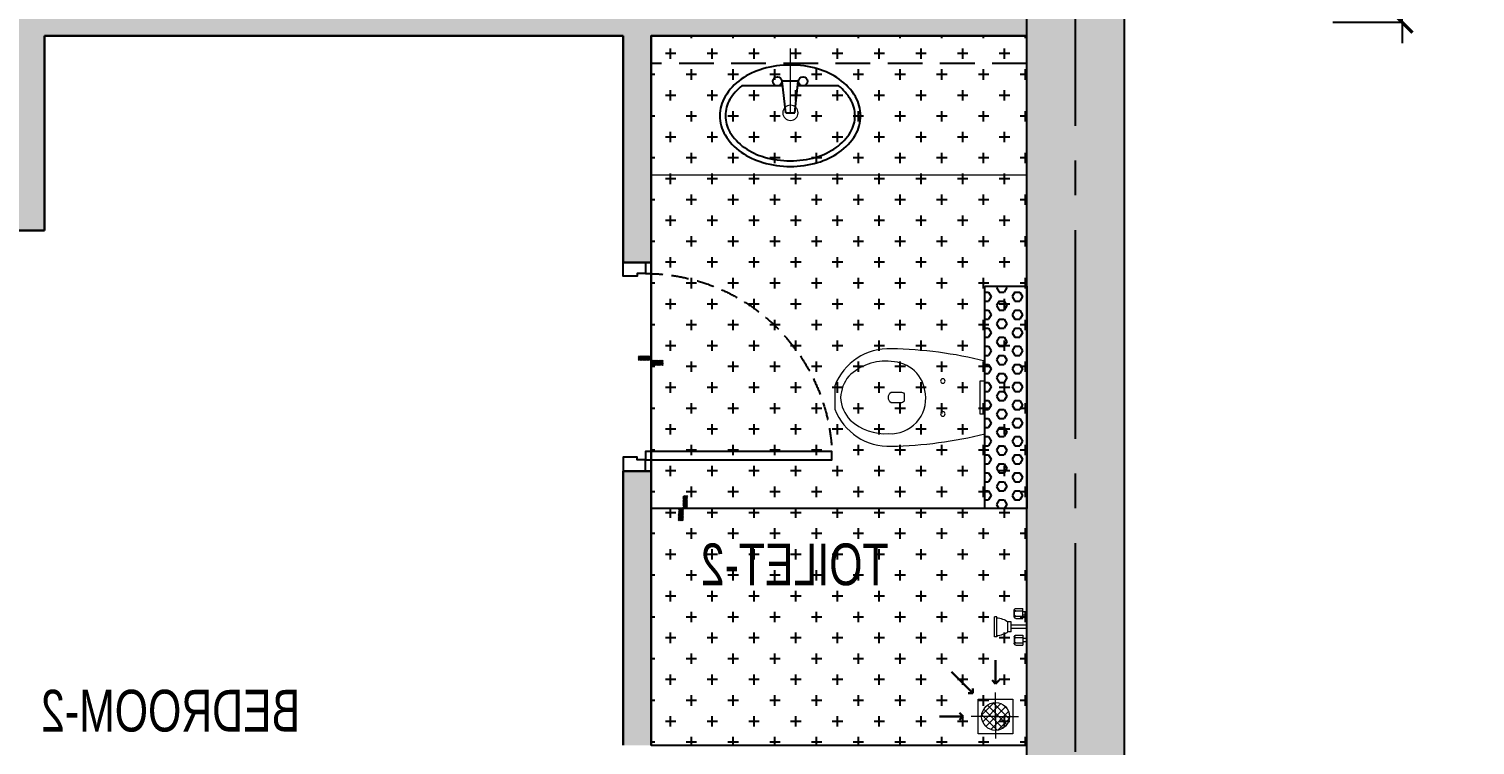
# Model space of a CAD drawing. Header units: millimetres. Extents: x 1181448 to 1317632, y -5734806 to -5633961.
# Drawn here: x 1223776 to 1228973, y -5717398 to -5714824 of the extents above; entities that cross this region are included whole.
import ezdxf

# ---------------------------------------------------------------- set-up
doc = ezdxf.new("R2010")
doc.units = ezdxf.units.MM
doc.header["$LTSCALE"] = 1000
doc.header["$MEASUREMENT"] = 0
for name, pattern in [('3BHK-A$1$( Hidden )', [0.375, 0.25, -0.125]), ('3BHK-A$1$AUDIT_D_120904163729-0', [0]), ('3BHK-A$1$HIDDEN', [0.375, 0.25, -0.125]), ('AUDIT_D_120904163729-0', [0]), ('T8(T9 IS SIMILAR) - TYPICAL FLOOR ELEVATION$1$AUDIT_D_120904163729-0', [0]), ('T8(T9 IS SIMILAR) - TYPICAL FLOOR ELEVATION$1$HIDDEN', [0.375, 0.25, -0.125]), ('T8_REFUGE COLUMNS$0$CENTER2', [1.125, 0.75, -0.125, 0.125, -0.125])]:
    doc.linetypes.add(name, pattern=pattern)
doc.layers.get('0').update_dxf_attribs({"linetype": 'AUDIT_D_120904163729-0'})
for name, color, linetype in [('3BHK-A$0$$1$LEDGE WALL', 5, 'Continuous'), ('3BHK-A$0$A-DOOR-FULL', 2, 'Continuous'), ('3BHK-A$0$A-SANITARY', 2, 'Continuous'), ('3BHK-A$0$a-tile drop', 3, 'Continuous'), ('3BHK-A$0$APT PLANS-typ$0$TILEDROP', 3, 'Continuous'), ('3BHK-A$0$ELEV.', 5, 'Continuous'), ('3BHK-A$0$LEDGE WALL', 5, 'Continuous'), ('3BHK-A$1$A-HATCH -160', 251, '3BHK-A$1$AUDIT_D_120904163729-0'), ('3BHK-A$1$A-TOI SUNK 50MM', 8, 'Continuous'), ('A_dim', 1, 'Continuous'), ('T8(T9 IS SIMILAR) - REFUGE FLOOR$1$A_rail', 253, 'Continuous'), ('T8(T9 IS SIMILAR) - TYPICAL FLOOR ELEVATION$0$A-DIM', 1, 'T8(T9 IS SIMILAR) - TYPICAL FLOOR ELEVATION$1$AUDIT_D_120904163729-0'), ('T8_REFUGE COLUMNS$0$A-CENTERLINE', 193, 'T8_REFUGE COLUMNS$0$CENTER2'), ('T8_REFUGE COLUMNS$1$A-RCC COLS', 3, 'Continuous')]:
    doc.layers.add(name, color=color, linetype=linetype)
for name, color, linetype, lineweight in [('3BHK-A$0$a-Text', 4, 'Continuous', 0), ('3BHK-A$1$a-TOI-fixtures', 251, 'Continuous', 0), ('3BHK-A$1$A-WALL- 160', 6, 'Continuous', 30), ('3BHK-A$1$Ventilator', 5, 'Continuous', 0), ('T8(T9 IS SIMILAR) - REFUGE FLOOR$0$D&W', 8, 'Continuous', 25)]:
    doc.layers.add(name, color=color, linetype=linetype, lineweight=lineweight)
doc.layers.add('T8_REFUGE COLUMNS$0$COL-HATCH', color=7, linetype='Continuous', lineweight=25, true_color=0xa3a3a3)
doc.styles.add('3BHK-A$0$ARIAL ARROW', font='swisscl.ttf')
doc.styles.add('3BHK-A$0$Romans 1', font='romans.shx', dxfattribs={"height": 100})
doc.styles.add('T8(T9 IS SIMILAR) - TYPICAL FLOOR ELEVATION$0$Romans 1', font='romans.shx', dxfattribs={"height": 100})
doc.dimstyles.new('3BHK-A$0$ALPINE S', dxfattribs={"dimscale": 0, "dimtxt": 100, "dimasz": 75, "dimexe": 0, "dimexo": 0, "dimgap": 75, "dimtad": 1, "dimdec": 0, "dimzin": 0, "dimdsep": 46, "dimtxsty": '3BHK-A$0$Romans 1', "dimblk": '3BHK-A$0$_ArchTick', "dimcen": 0.09, "dimclrd": 256, "dimclre": 256, "dimclrt": 7, "dimadec": 0, "dimazin": 0, "dimtfac": 1, "dimtdec": 0, "dimtofl": 0, "dimtmove": 1, "dimatfit": 0, "dimldrblk": '3BHK-A$0$_Open90', "dimfxl": 1, "dimtolj": 1, "dimtzin": 0, "dimarcsym": 0})
doc.dimstyles.new('T8(T9 IS SIMILAR) - TYPICAL FLOOR ELEVATION$0$ALPINE S', dxfattribs={"dimscale": 0, "dimtxt": 100, "dimasz": 75, "dimexe": 0, "dimexo": 0, "dimgap": 75, "dimtad": 1, "dimdec": 0, "dimzin": 0, "dimdsep": 46, "dimtxsty": 'T8(T9 IS SIMILAR) - TYPICAL FLOOR ELEVATION$0$Romans 1', "dimblk": 'T8(T9 IS SIMILAR) - TYPICAL FLOOR ELEVATION$0$_ArchTick', "dimcen": 0.09, "dimclrd": 256, "dimclre": 256, "dimclrt": 7, "dimadec": 0, "dimazin": 0, "dimtfac": 1, "dimtdec": 0, "dimtofl": 0, "dimtmove": 1, "dimatfit": 0, "dimldrblk": 'T8(T9 IS SIMILAR) - TYPICAL FLOOR ELEVATION$0$_Open90', "dimfxl": 1, "dimtolj": 1, "dimtzin": 0, "dimarcsym": 0})

# ---------------------------------------------------------------- blocks, each defined once
blk = doc.blocks.new('T8_REFUGE COLUMNS')
at = {"layer": 'T8_REFUGE COLUMNS$0$COL-HATCH', "linetype": 'ByBlock'}
h = blk.add_hatch(color=256, dxfattribs=at)
h.dxf.hatch_style = 1
h.paths.add_polyline_path([(1227712.1, -5718799.9), (1227362.1, -5718799.9), (1227362.1, -5709299.9), (1227712.1, -5709299.9)])
at = {"layer": 'T8_REFUGE COLUMNS$0$A-CENTERLINE'}
blk.add_line((1227537.1, -5720797.2), (1227537.1, -5702690.8), dxfattribs=at)
at = {"layer": 'T8_REFUGE COLUMNS$1$A-RCC COLS', "linetype": 'ByBlock'}
blk.add_lwpolyline([(1227712.1, -5718799.9), (1227362.1, -5718799.9), (1227362.1, -5709299.9), (1227712.1, -5709299.9)], close=True, dxfattribs=at)
blk = doc.blocks.new('3BHK-A$1$V1')
at = {"layer": '3BHK-A$1$Ventilator'}
for p, q in [((1139503.9, -5700057.1), (1140153.9, -5700057.1)), ((1139503.9, -5700217.1), (1140153.9, -5700217.1))]:
    blk.add_line(p, q, dxfattribs=at)
at = {"layer": '3BHK-A$1$Ventilator', "color": 8}
for p, q in [((1139536.9, -5700094.6), (1140120.9, -5700094.6)), ((1139586.9, -5700118.3), (1140070.9, -5700118.3)), ((1139536.9, -5700174.6), (1140120.9, -5700174.6)), ((1139586.9, -5700155.8), (1140070.9, -5700155.8))]:
    blk.add_line(p, q, dxfattribs=at)
at = {"layer": '3BHK-A$1$Ventilator', "color": 5}
for p, q in [((1139586.9, -5700134.1), (1140070.9, -5700134.1)), ((1139586.9, -5700140.1), (1140070.9, -5700140.1))]:
    blk.add_line(p, q, dxfattribs=at)
at = {"layer": '3BHK-A$1$Ventilator', "color": 4}
for points in [[(1139503.9, -5700094.6), (1139536.9, -5700094.6), (1139536.9, -5700174.6), (1139503.9, -5700174.6)], [(1139586.9, -5700134.1), (1139586.9, -5700118.3), (1139536.9, -5700118.3), (1139536.9, -5700155.8), (1139586.9, -5700155.8), (1139586.9, -5700140.1), (1139580.9, -5700140.1), (1139580.9, -5700134.1)], [(1140070.9, -5700134.1), (1140070.9, -5700118.3), (1140120.9, -5700118.3), (1140120.9, -5700155.8), (1140070.9, -5700155.8), (1140070.9, -5700140.1), (1140076.9, -5700140.1), (1140076.9, -5700134.1)], [(1140153.9, -5700094.6), (1140120.9, -5700094.6), (1140120.9, -5700174.6), (1140153.9, -5700174.6)]]:
    blk.add_lwpolyline(points, close=True, dxfattribs=at)
blk = doc.blocks.new('*U452')
for points in [[(-710, 0), (-670, 0), (-670, 30), (-660, 30), (-660, 80), (-710, 80)], [(40, 0), (0, 0), (0, 30), (-10, 30), (-10, 80), (40, 80)], [(0, 0), (0, -670), (-30, -670), (-30, 0)]]:
    blk.add_lwpolyline(points, close=True)
at = {"color": 0, "linetype": 'ByBlock', "ltscale": 0.25}
blk.add_arc((1, 0.4), 671, 180.0347, 267.627, dxfattribs=at)
blk = doc.blocks.new('3BHK-A$0$EWC 1-flat-3')
at = {"layer": '3BHK-A$1$a-TOI-fixtures', "ltscale": 1.5}
blk.add_line((130.9, 0), (-130.9, 0), dxfattribs=at)
for points in [[(-130.9, 0, -0.055103), (-175.3, 336.2, -0.321827), (-41.6, 540), (41.6, 540, -0.321827), (175.3, 336.2, -0.055103), (130.9, 0, -27.681239)], [(-13.2, 214.3, -0.391448), (-129.3, 337.7, -0.224585), (-76.1, 489.9, -0.160675), (0, 518.7, -0.183016), (81.6, 484.1, -0.201424), (130, 346.4, -0.474507), (-13.2, 214.3, -2.927417)], [(-9.5, 290.2), (9.5, 290.2, 0.414214), (18.9, 299.7), (18.9, 337.6, 0.5), (-18.9, 337.6), (-18.9, 299.7, 0.414214), (-9.5, 290.2, 0.530498)]]:
    blk.add_lwpolyline(points, format="xyb", dxfattribs=at)
at = {"layer": '3BHK-A$1$a-TOI-fixtures'}
blk.add_lwpolyline([(-59.2, 0), (-59.2, 18.9), (59.2, 18.9), (59.2, 0)], close=True, dxfattribs=at)
at = {"layer": '3BHK-A$1$a-TOI-fixtures', "ltscale": 1.5}
for centre in [(-59.2, 151.6), (59.2, 151.6)]:
    blk.add_circle(centre, 8.31, dxfattribs=at)
blk = doc.blocks.new('3BHK-A$0$_ArchTick')
at = {"color": 0, "linetype": 'ByBlock', "const_width": 0.15}
blk.add_lwpolyline([(-0.5, -0.5), (0.5, 0.5)], dxfattribs=at)
blk = doc.blocks.new('3BHK-A$0$_Open90')
at = {"color": 0, "linetype": 'ByBlock', "lineweight": -2}
for p, q in [((0, 0), (-1, 0)), ((-0.5, 0.5), (0, 0)), ((0, 0), (-0.5, -0.5))]:
    blk.add_line(p, q, dxfattribs=at)
blk = doc.blocks.new('3BHK-A$0$SH-flat-2')
at = {"layer": '3BHK-A$1$a-TOI-fixtures'}
for p, q in [((0.1, 61.7, -0.1), (14.6, 61.7, -0.1)), ((14.6, 37.7, -0.1), (14.7, 73.7, -0.1)), ((39.8, 64.9, -0.1), (14.6, 65, -0.1)), ((39.9, 73.7, -0.1), (14.7, 73.7, -0.1)), ((44.6, 50.8, -0.1), (44.6, 60, -0.1)), ((45.9, 43.9, -0.1), (45.9, 66.8, -0.1)), ((0, 1.7, -0.1), (0, 13.7, -0.1)), ((0, 13.7, -0.1), (56.3, 13.6, -0.1)), ((0, 1.7, -0.1), (56.3, 1.6, -0.1)), ((0.1, 49.7, -0.1), (14.6, 49.7, -0.1)), ((39.7, 46.4, -0.1), (14.5, 46.5, -0.1)), ((39.8, 37.7, -0.1), (14.6, 37.7, -0.1)), ((43.4, 39.3, -0.1), (44.7, 40.8, -0.1)), ((56.2, -10.4, -0.1), (56.3, 25.6, -0.1)), ((56.3, 25.6, -0.1), (68.3, 25.6, -0.1)), ((68.2, -10.4, -0.1), (68.3, 25.6, -0.1)), ((108.4, -25.1, -0.1), (108.5, 40.1, -0.1)), ((108.5, 43.5, -0.1), (116.3, 43.5, -0.1)), ((108.5, 40.1, -0.1), (108.5, 43.5, -0.1)), ((116.2, -28.5, -0.1), (116.3, 43.5, -0.1)), ((-0.1, -34.3, -0.1), (14.4, -34.3, -0.1)), ((-0.1, -46.3, -0.1), (14.4, -46.3, -0.1)), ((39.5, -49.6, -0.1), (14.3, -49.5, -0.1)), ((14.5, -22.3, -0.1), (14.4, -58.3, -0.1)), ((39.6, -31.1, -0.1), (14.4, -31, -0.1)), ((39.7, -22.3, -0.1), (14.5, -22.3, -0.1)), ((43.3, -24, -0.1), (44.6, -25.5, -0.1)), ((44.4, -35.5, -0.1), (44.4, -44.7, -0.1)), ((45.7, -28.6, -0.1), (45.7, -51.5, -0.1)), ((56.2, -10.4, -0.1), (68.2, -10.4, -0.1)), ((108.4, -25.1, -0.1), (108.4, -28.5, -0.1)), ((108.4, -28.5, -0.1), (116.2, -28.5, -0.1)), ((39.6, -58.3, -0.1), (14.4, -58.3, -0.1))]:
    blk.add_line(p, q, dxfattribs=at)
for centre, radius, start, end in [((39.8, 69.7, -0.1), 4.8, 269.8776, 359.8776), ((39.8, 60, -0.1), 4.8, 359.8776, 89.8776), ((39.9, 68.9, -0.1), 4.8, 359.8776, 89.8776), ((41.1, 66.8, -0.1), 4.8, 359.8776, 46.4449), ((39.8, 51.2, -0.1), 4.8, 269.8776, 359.8776), ((39.7, 41.6, -0.1), 4.8, 359.8776, 89.8776), ((39.8, 42.5, -0.1), 4.8, 269.8776, 359.8776), ((41.1, 44, -0.1), 4.8, 319.2258, 359.8776), ((114.8, -40.2, -0.1), 80.5, 94.4595, 125.2375), ((39.5, -44.7, -0.1), 4.8, 269.8776, 359.8776), ((39.5, -54.4, -0.1), 4.8, 359.8776, 89.8776), ((39.6, -26.3, -0.1), 4.8, 269.8776, 359.8776), ((39.6, -35.9, -0.1), 4.8, 359.8776, 89.8776), ((39.7, -27.1, -0.1), 4.8, 359.8776, 89.8776), ((40.9, -51.5, -0.1), 4.8, 313.3103, 359.8776), ((40.9, -28.6, -0.1), 4.8, 359.8776, 40.5294), ((115, 55.2, -0.1), 80.5, 234.5177, 265.2957), ((39.6, -53.5, -0.1), 4.8, 269.8776, 359.8776)]:
    blk.add_arc(centre, radius, start, end, dxfattribs=at)
blk = doc.blocks.new('3BHK-A$0$WB1')
at = {"layer": '3BHK-A$0$A-SANITARY', "color": 0, "ltscale": 1000}
for p, q in [((190074.4, -1779394.5), (190063, -1779507.9)), ((190106.8, -1779394.5), (190119.9, -1779507.9)), ((189917.5, -1779491.7), (190064.6, -1779491.7)), ((190061.5, -1779507.9), (190121.4, -1779507.9)), ((190118, -1779491.7), (190265.4, -1779491.7))]:
    blk.add_line(p, q, dxfattribs=at)
at = {"layer": '3BHK-A$0$A-SANITARY', "color": 0}
blk.add_line((190106.8, -1779394.5), (190074.4, -1779394.5), dxfattribs=at)
for centre, major_axis, start_param, end_param in [((190091.4, -1779555.7), (-92.6, 341.5), 6.018375, 6.298924), ((190091.4, -1779555.7), (-92.6, 341.5), 5.737826, 6.018375), ((190030, -1779417.8), (-52.6, 193.9), 0.342992, 0.768932), ((190067.1, -1779471.3), (-69.6, 256.7), 0.015739, 0.342992), ((190067.1, -1779471.3), (-64.3, 237.2), 0.015739, 0.342992), ((190091.4, -1779555.7), (-87.3, 322), 6.018375, 6.298924), ((190091.4, -1779555.7), (-87.3, 322), 5.737826, 6.018375), ((190115.8, -1779471.3), (-64.3, 237.2), 5.410573, 5.737826), ((190115.8, -1779471.3), (-69.6, 256.7), 5.410573, 5.737826), ((190152.9, -1779417.8), (-52.6, 193.9), 4.984633, 5.410573), ((189973.2, -1779384.1), (-35.3, 130.2), 0.768932, 1.305986), ((190030, -1779417.8), (-47.3, 174.4), 0.342992, 0.768932), ((190152.9, -1779417.8), (-47.3, 174.4), 4.984633, 5.410573), ((190209.6, -1779384.1), (-35.3, 130.2), 4.447579, 4.984633), ((189973.2, -1779384.1), (-30, 110.7), 0.768932, 1.305986), ((190209.6, -1779384.1), (-30, 110.7), 4.447579, 4.984633), ((189973.2, -1779384.1), (-35.3, 130.2), 1.305986, 1.84304), ((189973.2, -1779384.1), (-30, 110.7), 1.305986, 1.84304), ((190209.6, -1779384.1), (-30, 110.7), 3.910525, 4.447579), ((190209.6, -1779384.1), (-35.3, 130.2), 3.910525, 4.447579), ((190030, -1779350.3), (-52.6, 193.9), 1.84304, 2.268981), ((190030, -1779350.3), (-47.3, 174.4), 1.84304, 2.20494), ((190152.9, -1779350.3), (-47.3, 174.4), 3.548625, 3.910525), ((190152.9, -1779350.3), (-52.6, 193.9), 3.484585, 3.910525), ((190067.1, -1779296.9), (-69.6, 256.7), 2.268981, 2.596234), ((190045.3, -1779507.9), (-4.2, 15.6), 6.018375, 12.30156), ((190137.6, -1779507.9), (-4.2, 15.6), 6.018375, 12.30156), ((190115.8, -1779296.9), (-69.6, 256.7), 3.157331, 3.484585), ((190091.4, -1779212.5), (-92.6, 341.5), 2.596234, 2.876783), ((190091.4, -1779212.5), (-92.6, 341.5), 2.876783, 3.157331)]:
    blk.add_ellipse(centre, major_axis=major_axis, ratio=1, start_param=start_param, end_param=end_param, dxfattribs=at)
blk = doc.blocks.new('3BHK-A$0$TILE DROP -x')
at = {"layer": '3BHK-A$0$APT PLANS-typ$0$TILEDROP'}
h = blk.add_hatch(dxfattribs=at)
h.set_pattern_fill('ACET-2D-ANSI31', color=8, scale=90, angle=90, style=0)
h.set_pattern_definition([(135, (-851695.914, 5365039.183), (-7.954951288, -7.954951288), [])])
h.paths.add_polyline_path([(-58324, -19206), (-58324, -19024), (-58262, -19024), (-58262, -19206)])
edge = h.paths.add_edge_path()
edge.add_line((-58324, -19381), (-58394, -19381))
edge.add_line((-58324, -19206), (-58324, -19381))
edge.add_line((-58393, -19206), (-58324, -19206))
edge.add_line((-58393, -19381), (-58393, -19206))
at = {"layer": '3BHK-A$0$APT PLANS-typ$0$TILEDROP', "color": 1}
blk.add_line((-58154, -19206), (-58434, -19206), dxfattribs=at)
at = {"layer": '3BHK-A$0$APT PLANS-typ$0$TILEDROP', "color": 20, "const_width": 10}
for points in [[(-58262, -19206), (-58262, -19024)], [(-58324, -19381), (-58324, -19206)], [(-58324, -19206), (-58262, -19206)]]:
    blk.add_lwpolyline(points, dxfattribs=at)
blk = doc.blocks.new('T8(T9 IS SIMILAR) - TYPICAL FLOOR ELEVATION$0$_ArchTick')
at = {"color": 0, "linetype": 'ByBlock', "const_width": 0.15}
blk.add_lwpolyline([(-0.5, -0.5), (0.5, 0.5)], dxfattribs=at)
blk = doc.blocks.new('*D2273')
at = {"layer": 'T8(T9 IS SIMILAR) - TYPICAL FLOOR ELEVATION$0$A-DIM', "lineweight": -2, "transparency": 16777216}
for p, q in [((1228973, -5714621.1), (1228973, -5714214)), ((1228710.5, -5714599.9), (1228710.5, -5714524.9)), ((1228710.5, -5714799.9), (1228710.5, -5714599.9)), ((1228710.5, -5714699.9), (1228973, -5714621.1)), ((1228710.5, -5714799.9), (1228710.5, -5714874.9))]:
    blk.add_line(p, q, dxfattribs=at)
at = {"layer": 'T8(T9 IS SIMILAR) - TYPICAL FLOOR ELEVATION$0$A-DIM', "linetype": 'T8(T9 IS SIMILAR) - TYPICAL FLOOR ELEVATION$1$HIDDEN', "lineweight": -2, "transparency": 16777216}
for p, q in [((1228462.1, -5714599.9), (1228710.5, -5714599.9)), ((1228462.1, -5714799.9), (1228710.5, -5714799.9))]:
    blk.add_line(p, q, dxfattribs=at)
at = {"layer": 'T8(T9 IS SIMILAR) - TYPICAL FLOOR ELEVATION$0$A-DIM', "linetype": 'ByBlock', "lineweight": -2, "transparency": 16777216, "xscale": 75, "yscale": 75, "zscale": 75}
for p, rotation in [((1228710.5, -5714599.9), 270), ((1228710.5, -5714799.9), 90)]:
    blk.add_blockref('T8(T9 IS SIMILAR) - TYPICAL FLOOR ELEVATION$0$_ArchTick', p, dxfattribs=dict(at, rotation=rotation))
at = {"layer": 'T8(T9 IS SIMILAR) - TYPICAL FLOOR ELEVATION$0$A-DIM', "color": 7, "linetype": 'ByBlock', "transparency": 16777216, "insert": (1228848, -5714417.5), "char_height": 100, "attachment_point": 5, "rotation": 90, "style": 'T8(T9 IS SIMILAR) - TYPICAL FLOOR ELEVATION$0$Romans 1'}
blk.add_mtext('\\A1;200', dxfattribs=at)
blk = doc.blocks.new('T8(T9 IS SIMILAR) - TYPICAL FLOOR ELEVATION$0$_Open90')
at = {"color": 0, "linetype": 'ByBlock', "lineweight": -2}
for p, q in [((0, 0), (-1, 0)), ((-0.5, 0.5), (0, 0)), ((0, 0), (-0.5, -0.5))]:
    blk.add_line(p, q, dxfattribs=at)
blk = doc.blocks.new('3BHK-A$0$A$C1DA736AB')
at = {"layer": '3BHK-A$1$a-TOI-fixtures', "linetype": 'ByBlock'}
for points in [[(117, 0.4, 0), (202.3, 0.4, 0)], [(81.7, -82.8, 0), (158.2, -159.9, 0)], [(0.4, -117, 0), (0.4, -202.3, 0)]]:
    blk.add_leader(points, dimstyle='3BHK-A$0$ALPINE S', override={"dimscale": 1, "dimasz": 25, "dimtad": 0, "dimfxl": 5, "dimtfill": 1, "dimarcsym": 1}, dxfattribs=at)
blk = doc.blocks.new('3BHK-A$0$Type-A-First Floor Plan-bottom-up$0$FLOOR TRAP-flat-6')
at = {"layer": '3BHK-A$1$a-TOI-fixtures'}
h = blk.add_hatch(dxfattribs=at)
h.set_pattern_fill('ACET-2D-_USER', color=256, scale=20, angle=45, style=0, double=1, pattern_type=0)
h.set_pattern_definition([(45, (-789896.981, 5385770.066), (-14.142135624, 14.142135624), []), (135, (-789896.981, 5385770.066), (-14.142135624, -14.142135624), [])])
edge = h.paths.add_edge_path()
edge.add_arc((150, 150), 50, 0, 360)
for q in [(150, 228.6), (67.6, 150), (237.4, 150), (150, 63.6)]:
    blk.add_line((150, 150), q, dxfattribs=at)
blk.add_lwpolyline([(87.5, 212.5), (212.5, 212.5), (212.5, 87.5), (87.5, 87.5)], close=True, dxfattribs=at)
blk.add_circle((150, 150), 50, dxfattribs=at)
at = {"layer": '3BHK-A$1$A-WALL- 160', "linetype": 'ByBlock'}
blk.add_blockref('3BHK-A$0$A$C1DA736AB', (149.6, 149.6, 0), dxfattribs=at)
blk = doc.blocks.new('3BHK-A')
at = {"layer": '3BHK-A$0$LEDGE WALL'}
h = blk.add_hatch(dxfattribs=at)
h.set_pattern_fill('HEX', color=8, scale=150, angle=180)
h.set_pattern_definition([(180, (1e-08, -100), (-4e-15, -32.47595264), [18.75, -37.5]), (300, (1e-08, -100), (28.125, 16.23797632), [18.75, -37.5]), (240, (-18.75, -100), (28.125, -16.23797632), [18.75, -37.5])])
h.paths.add_polyline_path([(1185332.8, -5715748.5), (1185182.8, -5715748.5), (1185182.8, -5716548.5), (1185332.8, -5716548.5)])
at = {"layer": '3BHK-A$1$A-HATCH -160', "linetype": 'ByBlock'}
h = blk.add_hatch(dxfattribs=at)
h.set_pattern_fill('ZIGZAG', color=256, scale=250)
h.set_pattern_definition([(9e-15, (1e-08, 0), (31.25, 31.25), [31.25, -31.25]), (90, (31.25, 0), (-31.25, 31.25), [31.25, -31.25])])
h.paths.add_polyline_path([(1185182.8, -5714749.5), (1186532.7, -5714749.5), (1186532.7, -5714149.5), (1186632.7, -5714149.5), (1186632.7, -5714749.5), (1188712.7, -5714749.5), (1188712.7, -5714049.5), (1189032.5, -5714049.5), (1189032.5, -5714149.5), (1188812.7, -5714149.5), (1188812.7, -5715449.5), (1189032.5, -5715449.5), (1189032.5, -5715549.5), (1188712.7, -5715549.5), (1188712.7, -5714849.5), (1186632.7, -5714849.5), (1186632.7, -5715664.5), (1186532.7, -5715664.5), (1186532.7, -5714849.5), (1185182.8, -5714849.5)])
h.paths.add_polyline_path([(1185182.8, -5713249.5), (1185782.7, -5713249.5), (1185782.7, -5713149.5), (1185182.8, -5713149.5)])
h.paths.add_polyline_path([(1186532.7, -5710699.5), (1186632.7, -5710699.5), (1186632.7, -5713249.5), (1186532.7, -5713249.5)])
h.paths.add_polyline_path([(1186532.7, -5717399.5), (1186632.7, -5717399.5), (1186632.7, -5716414.5), (1186532.7, -5716414.5)])
h.paths.add_polyline_path([(1194902.2, -5715375), (1194082.3, -5715375), (1194082.3, -5715475), (1194902.2, -5715475)])
h.paths.add_polyline_path([(1195782.2, -5715375), (1196682.2, -5715375), (1196682.2, -5715475), (1195782.2, -5715475)])
h.paths.add_polyline_path([(1194132.5, -5714149.9), (1196532.4, -5714149.9), (1196532.4, -5714049.9), (1194132.5, -5714049.9)])
h.paths.add_polyline_path([(1197432.4, -5711800.2), (1197532.4, -5711800.2), (1197532.4, -5714149.9), (1197432.4, -5714149.9)])
h.paths.add_polyline_path([(1198282.4, -5714149.9), (1198958.7, -5714149.9), (1198958.7, -5714049.9), (1198282.4, -5714049.9)])
h.paths.add_polyline_path([(1196871.9, -5720208.6), (1196082.2, -5720209.7), (1196082.3, -5720109.7), (1196082.2, -5720109.7), (1196182.2, -5720109.7), (1196871.9, -5720108.6)])
h.paths.add_polyline_path([(1193397.2, -5709939.9), (1193882.3, -5709939.6), (1193882.3, -5710040.1), (1193397.3, -5710040.1)])
h.paths.add_polyline_path([(1186632.7, -5708554.7), (1187192.3, -5708554.8), (1187192.3, -5708654.7), (1186632.7, -5708654.7)])
h.paths.add_polyline_path([(1194182.3, -5715724), (1194082.3, -5715724), (1194082.3, -5715474), (1194182.3, -5715474)])
at = {"layer": '3BHK-A$1$A-TOI SUNK 50MM'}
h = blk.add_hatch(dxfattribs=at)
h.set_pattern_fill('CROSS', color=256, scale=300, style=0)
h.set_pattern_definition([(9e-15, (-0.65, 1286.84), (75, 75), [37.5, -112.5]), (90, (18.1, 1268.09), (-75, 75), [37.5, -112.5])])
h.paths.add_polyline_path([(1186532.7, -5713148.5), (1185182.4, -5713148.5), (1185182.4, -5710698.5), (1186532.7, -5710698.5)])
h.paths.add_polyline_path([(1185182.4, -5714848.6), (1186532.7, -5714848.6), (1186532.7, -5717398.5), (1185182.4, -5717398.5)])
at = {"layer": '3BHK-A$0$$1$LEDGE WALL', "linetype": '3BHK-A$1$( Hidden )', "ltscale": 0.5}
blk.add_line((1185182.4, -5714948.6, 0), (1186532.7, -5714948.7), dxfattribs=at)
at = {"layer": '3BHK-A$0$ELEV.'}
blk.add_line((1185182.4, -5716548.5, 0), (1186532.7, -5716548.5, 0), dxfattribs=at)
at = {"layer": '3BHK-A$0$LEDGE WALL', "elevation": 0}
blk.add_lwpolyline([(1185332.8, -5715748.5), (1185182.8, -5715748.5), (1185182.8, -5716548.5), (1185332.8, -5716548.5)], close=True, dxfattribs=at)
at = {"layer": '3BHK-A$1$A-TOI SUNK 50MM'}
blk.add_line((1186532.7, -5716413.5, 0), (1186532.7, -5715663.5, 0), dxfattribs=at)
at = {"layer": '3BHK-A$1$A-TOI SUNK 50MM', "elevation": 0}
blk.add_lwpolyline([(1185182.4, -5714848.6), (1186532.7, -5714848.6), (1186532.7, -5717398.5), (1185182.4, -5717398.5)], close=True, dxfattribs=at)
at = {"layer": '3BHK-A$1$a-TOI-fixtures'}
blk.add_line((1186182.9, -5714848.6, 0), (1185532.6, -5714848.6, 0), dxfattribs=at)
at = {"layer": '3BHK-A$1$a-TOI-fixtures', "extrusion": (-2.53026e-07, -3.57019e-09, 1)}
blk.add_line((1186031.9, -5715125.8, 0), (1186031.9, -5714894.2, 0), dxfattribs=at)
at = {"layer": '3BHK-A$1$a-TOI-fixtures', "ltscale": 500}
blk.add_line((1186532.7, -5715348.6), (1185182.8, -5715348.6), dxfattribs=at)
at = {"layer": '3BHK-A$1$a-TOI-fixtures', "extrusion": (-2.53026e-07, -3.57019e-09, 1)}
blk.add_circle((1186031.9, -5715125.8, -0.3), 27.5, dxfattribs=at)
at = {"layer": '3BHK-A$1$A-WALL- 160', "linetype": 'ByBlock'}
for p, q in [((1186532.7, -5714848.5, 0), (1185182.8, -5714848.5, 0)), ((1186532.7, -5714848.5, 0), (1186532.7, -5715663.5, 0)), ((1188712.7, -5714848.5, 0), (1186632.7, -5714848.5, 0)), ((1186632.7, -5714848.5, 0), (1186632.7, -5715663.5, 0)), ((1188712.7, -5715548.5, 0), (1188712.7, -5714848.5, 0)), ((1188712.7, -5715548.5, 0), (1189032.5, -5715548.5, 0)), ((1186632.7, -5715663.5, 0), (1186532.7, -5715663.5, 0)), ((1186632.7, -5716413.5, 0), (1186532.7, -5716413.5, 0)), ((1186532.7, -5716413.5, 0), (1186532.7, -5717398.5, 0)), ((1186632.7, -5716413.5, 0), (1186632.7, -5717398.5, 0))]:
    blk.add_line(p, q, dxfattribs=at)
at = {"layer": '3BHK-A$0$A-DOOR-FULL', "linetype": '3BHK-A$1$HIDDEN', "rotation": 270}
blk.add_blockref('*U452', (1186552.7, -5716373.5, 0), dxfattribs=at)
at = {"layer": '3BHK-A$0$a-tile drop', "xscale": -0.25, "yscale": 0.25, "zscale": 0.25, "rotation": 270}
blk.add_blockref('3BHK-A$0$TILE DROP -x', (1191334.2, -5701434, 0), dxfattribs=at)
at = {"layer": '3BHK-A$0$a-tile drop', "xscale": -0.25, "yscale": 0.25, "zscale": 0.25}
blk.add_blockref('3BHK-A$0$TILE DROP -x', (1171836.5, -5711747.1, 0), dxfattribs=at)
at = {"layer": '3BHK-A$1$a-TOI-fixtures', "extrusion": (-2.28199e-17, -8.33598e-18, -1), "zscale": -0.9999999999999998, "rotation": 179.9999999999999}
blk.add_blockref('3BHK-A$0$WB1', (-995941.3, -7494520.3, 0), dxfattribs=at)
at = {"layer": '3BHK-A$1$a-TOI-fixtures', "extrusion": (0, 0, -1), "xscale": -0.9999999999999998, "zscale": -0.9999999999999998, "rotation": 90}
blk.add_blockref('3BHK-A$0$EWC 1-flat-3', (-1185332.8, -5716149, 0), dxfattribs=at)
at = {"layer": '3BHK-A$1$a-TOI-fixtures', "rotation": 0.1224073994746988}
blk.add_blockref('3BHK-A$0$SH-flat-2', (1185182.1, -5716981.2, 0.1), dxfattribs=at)
at = {"layer": '3BHK-A$1$a-TOI-fixtures', "extrusion": (0, 0, -1), "zscale": -0.9999999999999998, "rotation": 179.9999999999999}
blk.add_blockref('3BHK-A$0$Type-A-First Floor Plan-bottom-up$0$FLOOR TRAP-flat-6', (-1185144.9, -5717145.6, 0.4), dxfattribs=at)
at = {"layer": '3BHK-A$1$A-WALL- 160', "linetype": 'ByBlock', "rotation": 180}
blk.add_blockref('3BHK-A$1$V1', (2325656.7, -11417615.5, 0), dxfattribs=at)
at = {"layer": '3BHK-A$0$a-Text', "style": '3BHK-A$0$ARIAL ARROW'}
for s, p in [('TOILET-2', (1185679.1, -5716823.9, 0)), ('BEDROOM-2', (1187794, -5717349.8, 0))]:
    blk.add_text(s, height=150, dxfattribs=at).set_placement(p)
blk = doc.blocks.new('T8(T9 IS SIMILAR) - TYPICAL FLOOR ELEVATION')
at = {"layer": 'T8(T9 IS SIMILAR) - TYPICAL FLOOR ELEVATION$0$A-DIM', "linetype": 'ByBlock'}
dim = blk.add_linear_dim(base=(1228710.5, -5714599.9), p1=(1228462.1, -5714799.9), p2=(1228462.1, -5714599.9), angle=90, dimstyle='T8(T9 IS SIMILAR) - TYPICAL FLOOR ELEVATION$0$ALPINE S', override={"dimscale": 1, "dimfxl": 5, "dimarcsym": 1}, dxfattribs=at)
dim.commit()
dim.dimension.update_dxf_attribs({"geometry": '*D2273', "text_midpoint": (1228848, -5714546.1)})
blk = doc.blocks.new('T8(T9 IS SIMILAR) - REFUGE FLOOR')
at = {"layer": 'T8(T9 IS SIMILAR) - REFUGE FLOOR$0$D&W', "linetype": 'ByBlock', "xscale": -1}
blk.add_blockref('3BHK-A', (2412544.6, 0), dxfattribs=at)
at = {"layer": 'T8(T9 IS SIMILAR) - REFUGE FLOOR$1$A_rail', "linetype": 'ByBlock'}
blk.add_blockref('T8_REFUGE COLUMNS', (0, 0), dxfattribs=at)
blk.add_blockref('T8(T9 IS SIMILAR) - TYPICAL FLOOR ELEVATION', (0, 0), dxfattribs=at)

msp = doc.modelspace()

# ---------------------------------------------------------------- block references
at = {"layer": 'A_dim', "linetype": 'ByBlock'}
msp.add_blockref('T8(T9 IS SIMILAR) - REFUGE FLOOR', (0, 0), dxfattribs=at)

doc.saveas('drawing.dxf')
